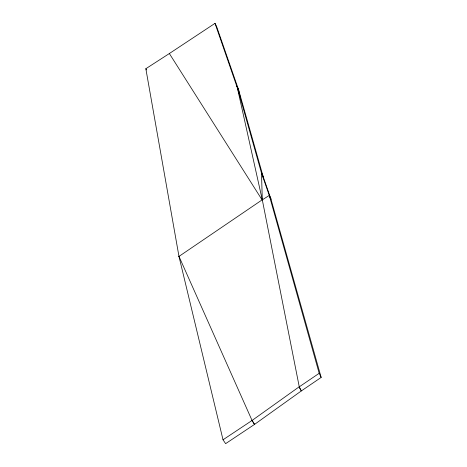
<?xml version="1.0" encoding="UTF-8"?>
<svg xmlns="http://www.w3.org/2000/svg" width="467" height="467" viewBox="0 0 467 467"><rect width="100%" height="100%" fill="white"/><g stroke="black" fill="none" stroke-linecap="round" stroke-linejoin="round"><path stroke-width="0.7" d="M252.057 420.469L299.014 386.927L301.32 390.937L254.538 424.398L225.625 443.65L223.022 439.786L178.972 256.412L145.838 68.725L169.358 53.536L262.098 199.905L178.984 256.406L252.057 420.469L254.538 424.398L252.057 420.469L223.022 439.786M299.265 386.839L319.183 373.302L269.272 195.416L261.502 173.012L262.296 199.835L299.265 386.839L301.32 390.937L321.162 377.429L270.971 199.14L263.172 176.678L238.532 89.635L216.554 26.345L215.007 23.35L169.317 53.559M262.308 199.847L269.272 195.416L270.971 199.14L269.272 195.416M145.838 68.725L146.498 69.91M239.956 96.004L238.532 89.635L236.822 86.366L215.007 23.35M319.183 373.302L321.162 377.429M263.219 178.131L263.172 176.678L261.479 173.018L237.014 86.284L238.532 89.635M261.502 173.012L263.172 176.678M237.014 86.284L262.279 199.841M179.696 257.591L178.972 256.412L179.696 257.574"/></g></svg>
